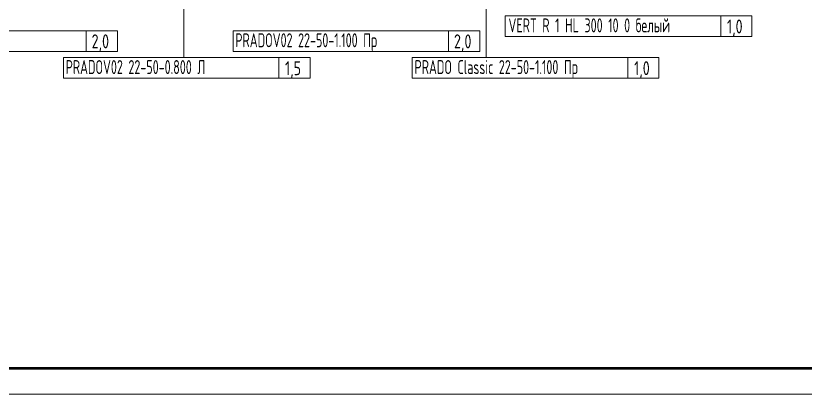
# Model space of a CAD drawing. Header units: millimetres. Extents: x -3929 to 624051, y 52832 to 514950.
# Drawn here: x 202462 to 217696, y 399538 to 406853 of the extents above; entities that cross this region are included whole.
import ezdxf
from ezdxf.enums import TextEntityAlignment as Align

# ---------------------------------------------------------------- set-up
doc = ezdxf.new("R2010")
doc.units = ezdxf.units.MM
for name, color, linetype in [('9_Форматы', 7, 'Continuous'), ('ПРИБОРЫ', 3, 'Continuous'), ('статистика приборов', 252, 'Continuous'), ('стояки', 7, 'Continuous')]:
    doc.layers.add(name, color=color, linetype=linetype)
doc.layers.add('ОВ-рамка', color=7, linetype='Continuous', lineweight=30)
doc.styles.add('СТИЛЬ', font='simplex.shx', dxfattribs={"width": 0.65})

# ---------------------------------------------------------------- blocks, each defined once
blk = doc.blocks.new('*U2998')
at = {"layer": '9_Форматы', "color": 7, "linetype": 'Continuous', "lineweight": 9, "ltscale": 100}
blk.add_lwpolyline([(5, -5), (5, 589), (-836, 589), (-836, -5)], close=True, dxfattribs=at)
at = {"layer": '9_Форматы', "color": 7, "linetype": 'Continuous', "lineweight": 9, "ltscale": 100, "const_width": 0.5}
blk.add_lwpolyline([(0, 0), (0, 584), (-816, 584), (-816, 0)], close=True, dxfattribs=at)

msp = doc.modelspace()

# ---------------------------------------------------------------- linework, layer by layer
at = {"layer": 'ПРИБОРЫ', "color": 7, "lineweight": 15}
for p, q in [((211906.094, 406850.673), (216665.714, 406850.673)), ((211906.094, 406850.673), (216665.714, 406850.673)), ((211906.094, 406850.673), (211906.094, 406450.673)), ((216065.714, 406850.673), (216065.714, 406450.673)), ((216665.714, 406850.673), (216665.714, 406450.673)), ((199662.843, 406562.973), (204422.463, 406562.973)), ((199662.843, 406562.973), (204422.463, 406562.973)), ((203822.463, 406562.973), (203822.463, 406162.973)), ((204422.463, 406562.973), (204422.463, 406162.973)), ((206655.595, 406562.973), (211415.215, 406562.973)), ((206655.595, 406562.973), (211415.215, 406562.973)), ((206655.595, 406562.973), (206655.595, 406162.973)), ((210815.215, 406562.973), (210815.215, 406162.973)), ((211415.215, 406562.973), (211415.215, 406162.973)), ((211906.094, 406450.673), (216665.714, 406450.673)), ((199662.843, 406162.973), (204422.463, 406162.973)), ((206655.595, 406162.973), (211415.215, 406162.973)), ((203381.409, 406044.376), (208141.03, 406044.376)), ((203381.409, 406044.376), (208141.03, 406044.376)), ((203381.409, 406044.376), (203381.409, 405644.376)), ((207541.03, 406044.376), (207541.03, 405644.376)), ((208141.03, 406044.376), (208141.03, 405644.376)), ((210114.142, 406044.376), (214873.762, 406044.376)), ((210114.142, 406044.376), (214873.762, 406044.376)), ((210114.142, 406044.376), (210114.142, 405644.376)), ((214273.762, 406044.376), (214273.762, 405644.376)), ((214873.762, 406044.376), (214873.762, 405644.376)), ((203381.409, 405644.376), (208141.03, 405644.376)), ((210114.142, 405644.376), (214873.762, 405644.376))]:
    msp.add_line(p, q, dxfattribs=at)
at = {"layer": 'стояки', "color": 7, "lineweight": 15}
for points in [[(205702.895, 412450.005), (205702.895, 406044.376)], [(211540.174, 412450.005), (211540.174, 406044.376)]]:
    msp.add_lwpolyline(points, dxfattribs=at)

# ---------------------------------------------------------------- block references
at = {"layer": 'ОВ-рамка', "ltscale": 100, "transparency": 33554687, "xscale": 100, "yscale": 100, "zscale": 100}
msp.add_blockref('*U2998', (236591.963, 400038.391), dxfattribs=at)

# ---------------------------------------------------------------- texts
at = {"layer": 'статистика приборов', "color": 7, "style": 'СТИЛЬ', "width": 0.6}
for s, p in [('VERT R 1 HL 300 10 0 белый ', (211969.956, 406532.527)), ('PRADOV02 22-50-1.100 Пр      ', (206698.571, 406244.826)), ('PRADOV02 22-50-0.800 Л      ', (203424.386, 405726.229)), ('PRADO Classic 22-50-1.100 Пр      ', (210157.118, 405726.229))]:
    msp.add_text(s, height=270, dxfattribs=at).set_placement(p)
at = {"layer": 'статистика приборов', "color": 7, "style": 'СТИЛЬ', "width": 0.7}
for s, p in [('1,0', (216336.78, 406511.125)), ('2,0', (204093.529, 406223.424)), ('2,0', (211086.281, 406223.424)), ('1,5', (207812.095, 405704.827)), ('1,0', (214544.828, 405704.827))]:
    msp.add_text(s, height=270, dxfattribs=at).set_placement(p, align=Align.CENTER)

doc.saveas('drawing.dxf')
